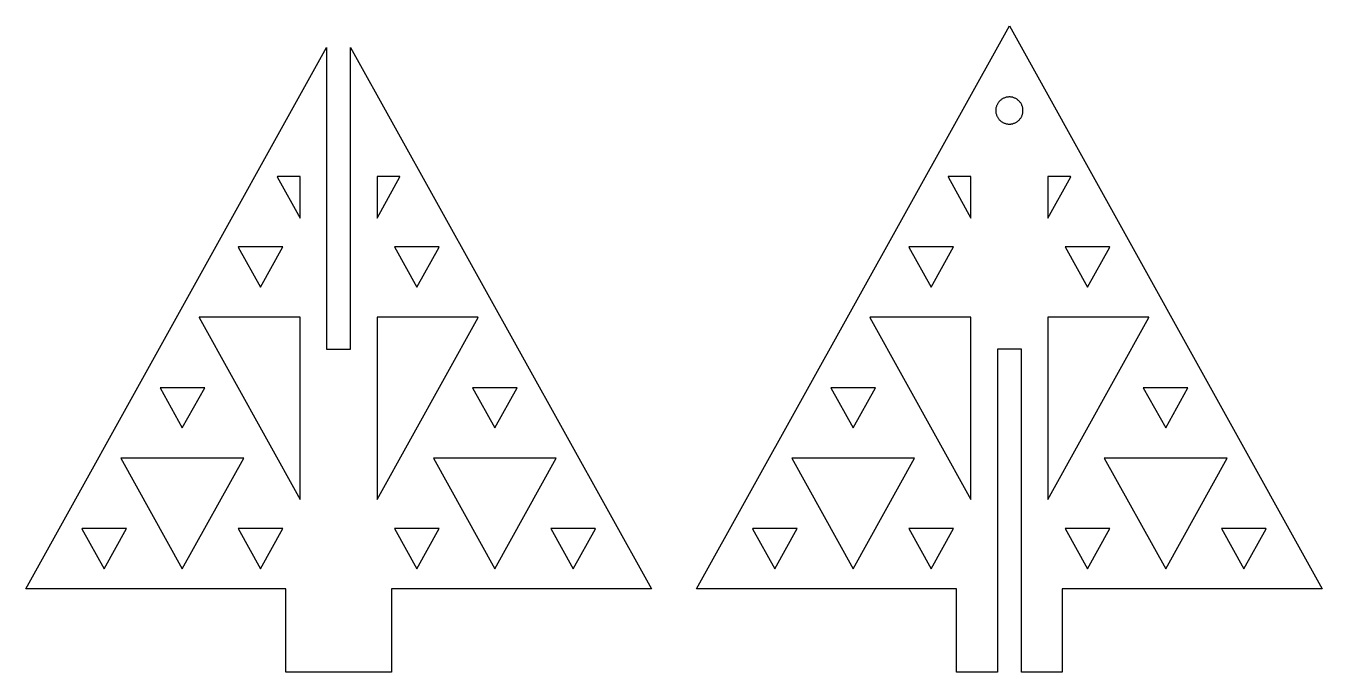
# Model space of a CAD drawing. Header units: millimetres. Extents: x -41 to 130, y -40 to 46.
import ezdxf

# ---------------------------------------------------------------- set-up
doc = ezdxf.new("R2010")
doc.units = ezdxf.units.MM
doc.layers.add('CUT', color=1, linetype='Continuous')

msp = doc.modelspace()

# ---------------------------------------------------------------- linework, layer by layer
at = {"layer": 'CUT'}
for points in [[(47.4, -28.52), (88.8, 46), (130.2, -28.52), (95.8, -28.52), (95.8, -39.52), (90.39, -39.52), (90.39, 3.24), (87.21, 3.24), (87.21, -39.52), (81.8, -39.52), (81.8, -28.52), (47.4, -28.52)], [(-7, -28.52), (-41.4, -28.52), (-1.59, 43.14), (-1.59, 3.24), (1.59, 3.24), (1.59, 43.14), (41.4, -28.52), (7, -28.52), (7, -39.52), (-7, -39.52), (-7, -28.52)], [(90.6, 34.89), (90.59, 34.98), (90.58, 35.06), (90.57, 35.15), (90.55, 35.24), (90.52, 35.32), (90.49, 35.41), (90.46, 35.49), (90.43, 35.57), (90.39, 35.65), (90.34, 35.73), (90.3, 35.8), (90.25, 35.87), (90.19, 35.94), (90.13, 36.01), (90.07, 36.07), (90.01, 36.13), (89.94, 36.19), (89.87, 36.25), (89.8, 36.3), (89.73, 36.34), (89.65, 36.39), (89.57, 36.43), (89.49, 36.46), (89.41, 36.49), (89.32, 36.52), (89.24, 36.55), (89.15, 36.57), (89.06, 36.58), (88.98, 36.59), (88.89, 36.6), (88.8, 36.6), (88.71, 36.6), (88.62, 36.59), (88.54, 36.58), (88.45, 36.57), (88.36, 36.55), (88.28, 36.52), (88.19, 36.49), (88.11, 36.46), (88.03, 36.43), (87.95, 36.39), (87.87, 36.34), (87.8, 36.3), (87.73, 36.25), (87.66, 36.19), (87.59, 36.13), (87.53, 36.07), (87.47, 36.01), (87.41, 35.94), (87.35, 35.87), (87.3, 35.8), (87.26, 35.73), (87.21, 35.65), (87.17, 35.57), (87.14, 35.49), (87.11, 35.41), (87.08, 35.32), (87.05, 35.24), (87.03, 35.15), (87.02, 35.06), (87.01, 34.98), (87, 34.89), (87, 34.8), (87, 34.71), (87.01, 34.62), (87.02, 34.54), (87.03, 34.45), (87.05, 34.36), (87.08, 34.28), (87.11, 34.19), (87.14, 34.11), (87.17, 34.03), (87.21, 33.95), (87.26, 33.87), (87.3, 33.8), (87.35, 33.73), (87.41, 33.66), (87.47, 33.59), (87.53, 33.53), (87.59, 33.47), (87.66, 33.41), (87.73, 33.35), (87.8, 33.3), (87.87, 33.26), (87.95, 33.21), (88.03, 33.17), (88.11, 33.14), (88.19, 33.11), (88.28, 33.08), (88.36, 33.05), (88.45, 33.03), (88.54, 33.02), (88.62, 33.01), (88.71, 33), (88.8, 33), (88.89, 33), (88.98, 33.01), (89.06, 33.02), (89.15, 33.03), (89.24, 33.05), (89.32, 33.08), (89.41, 33.11), (89.49, 33.14), (89.57, 33.17), (89.65, 33.21), (89.73, 33.26), (89.8, 33.3), (89.87, 33.35), (89.94, 33.41), (90.01, 33.47), (90.07, 33.53), (90.13, 33.59), (90.19, 33.66), (90.25, 33.73), (90.3, 33.8), (90.34, 33.87), (90.39, 33.95), (90.43, 34.03), (90.46, 34.11), (90.49, 34.19), (90.52, 34.28), (90.55, 34.36), (90.57, 34.45), (90.58, 34.54), (90.59, 34.62), (90.6, 34.71), (90.6, 34.8), (90.6, 34.89)], [(-5.09, 26.07), (-8.1, 26.07), (-8.12, 26.03), (-5.09, 20.57), (-5.09, 26.07)], [(5.09, 26.07), (5.09, 20.57), (8.12, 26.03), (8.1, 26.07), (5.09, 26.07)], [(80.7, 26.07), (80.68, 26.03), (83.71, 20.57), (83.71, 26.07), (80.7, 26.07)], [(93.89, 20.57), (96.92, 26.03), (96.9, 26.07), (93.89, 26.07), (93.89, 20.57)], [(-13.27, 16.75), (-13.29, 16.72), (-10.35, 11.42), (-7.38, 16.75), (-13.27, 16.75)], [(7.38, 16.75), (10.35, 11.42), (13.29, 16.72), (13.27, 16.75), (7.38, 16.75)], [(75.51, 16.72), (78.45, 11.42), (81.42, 16.75), (75.53, 16.75), (75.51, 16.72)], [(99.15, 11.42), (102.09, 16.72), (102.07, 16.75), (96.18, 16.75), (99.15, 11.42)], [(-5.09, 7.44), (-18.45, 7.44), (-18.47, 7.4), (-5.09, -16.69), (-5.09, 7.44)], [(5.09, 7.44), (5.09, -16.69), (18.47, 7.4), (18.45, 7.44), (5.09, 7.44)], [(70.35, 7.44), (70.33, 7.4), (83.71, -16.69), (83.71, 7.44), (70.35, 7.44)], [(93.89, -16.69), (107.27, 7.4), (107.25, 7.44), (93.89, 7.44), (93.89, -16.69)], [(-23.62, -1.88), (-23.64, -1.91), (-20.7, -7.21), (-17.73, -1.88), (-23.62, -1.88)], [(17.73, -1.88), (20.7, -7.21), (23.64, -1.91), (23.62, -1.88), (17.73, -1.88)], [(65.16, -1.91), (68.1, -7.21), (71.07, -1.88), (65.18, -1.88), (65.16, -1.91)], [(109.5, -7.21), (112.44, -1.91), (112.42, -1.88), (106.53, -1.88), (109.5, -7.21)], [(-28.8, -11.19), (-28.82, -11.23), (-20.7, -25.84), (-12.56, -11.19), (-28.8, -11.19)], [(12.56, -11.19), (20.7, -25.84), (28.82, -11.23), (28.8, -11.19), (12.56, -11.19)], [(59.98, -11.23), (68.1, -25.84), (76.24, -11.19), (60, -11.19), (59.98, -11.23)], [(109.5, -25.84), (117.62, -11.23), (117.6, -11.19), (101.36, -11.19), (109.5, -25.84)], [(-33.99, -20.54), (-31.05, -25.84), (-28.08, -20.5), (-33.97, -20.5), (-33.99, -20.54)], [(-7.38, -20.5), (-13.32, -20.5), (-10.35, -25.84), (-7.38, -20.5)], [(7.38, -20.5), (10.35, -25.84), (13.32, -20.5), (7.38, -20.5)], [(28.08, -20.5), (31.05, -25.84), (33.99, -20.54), (33.97, -20.5), (28.08, -20.5)], [(57.75, -25.84), (60.72, -20.5), (54.83, -20.5), (54.81, -20.54), (57.75, -25.84)], [(75.48, -20.5), (78.45, -25.84), (81.42, -20.5), (75.48, -20.5)], [(99.15, -25.84), (102.12, -20.5), (96.18, -20.5), (99.15, -25.84)], [(119.85, -25.84), (122.79, -20.54), (122.77, -20.5), (116.88, -20.5), (119.85, -25.84)]]:
    msp.add_lwpolyline(points, close=True, dxfattribs=at)

doc.saveas('drawing.dxf')
